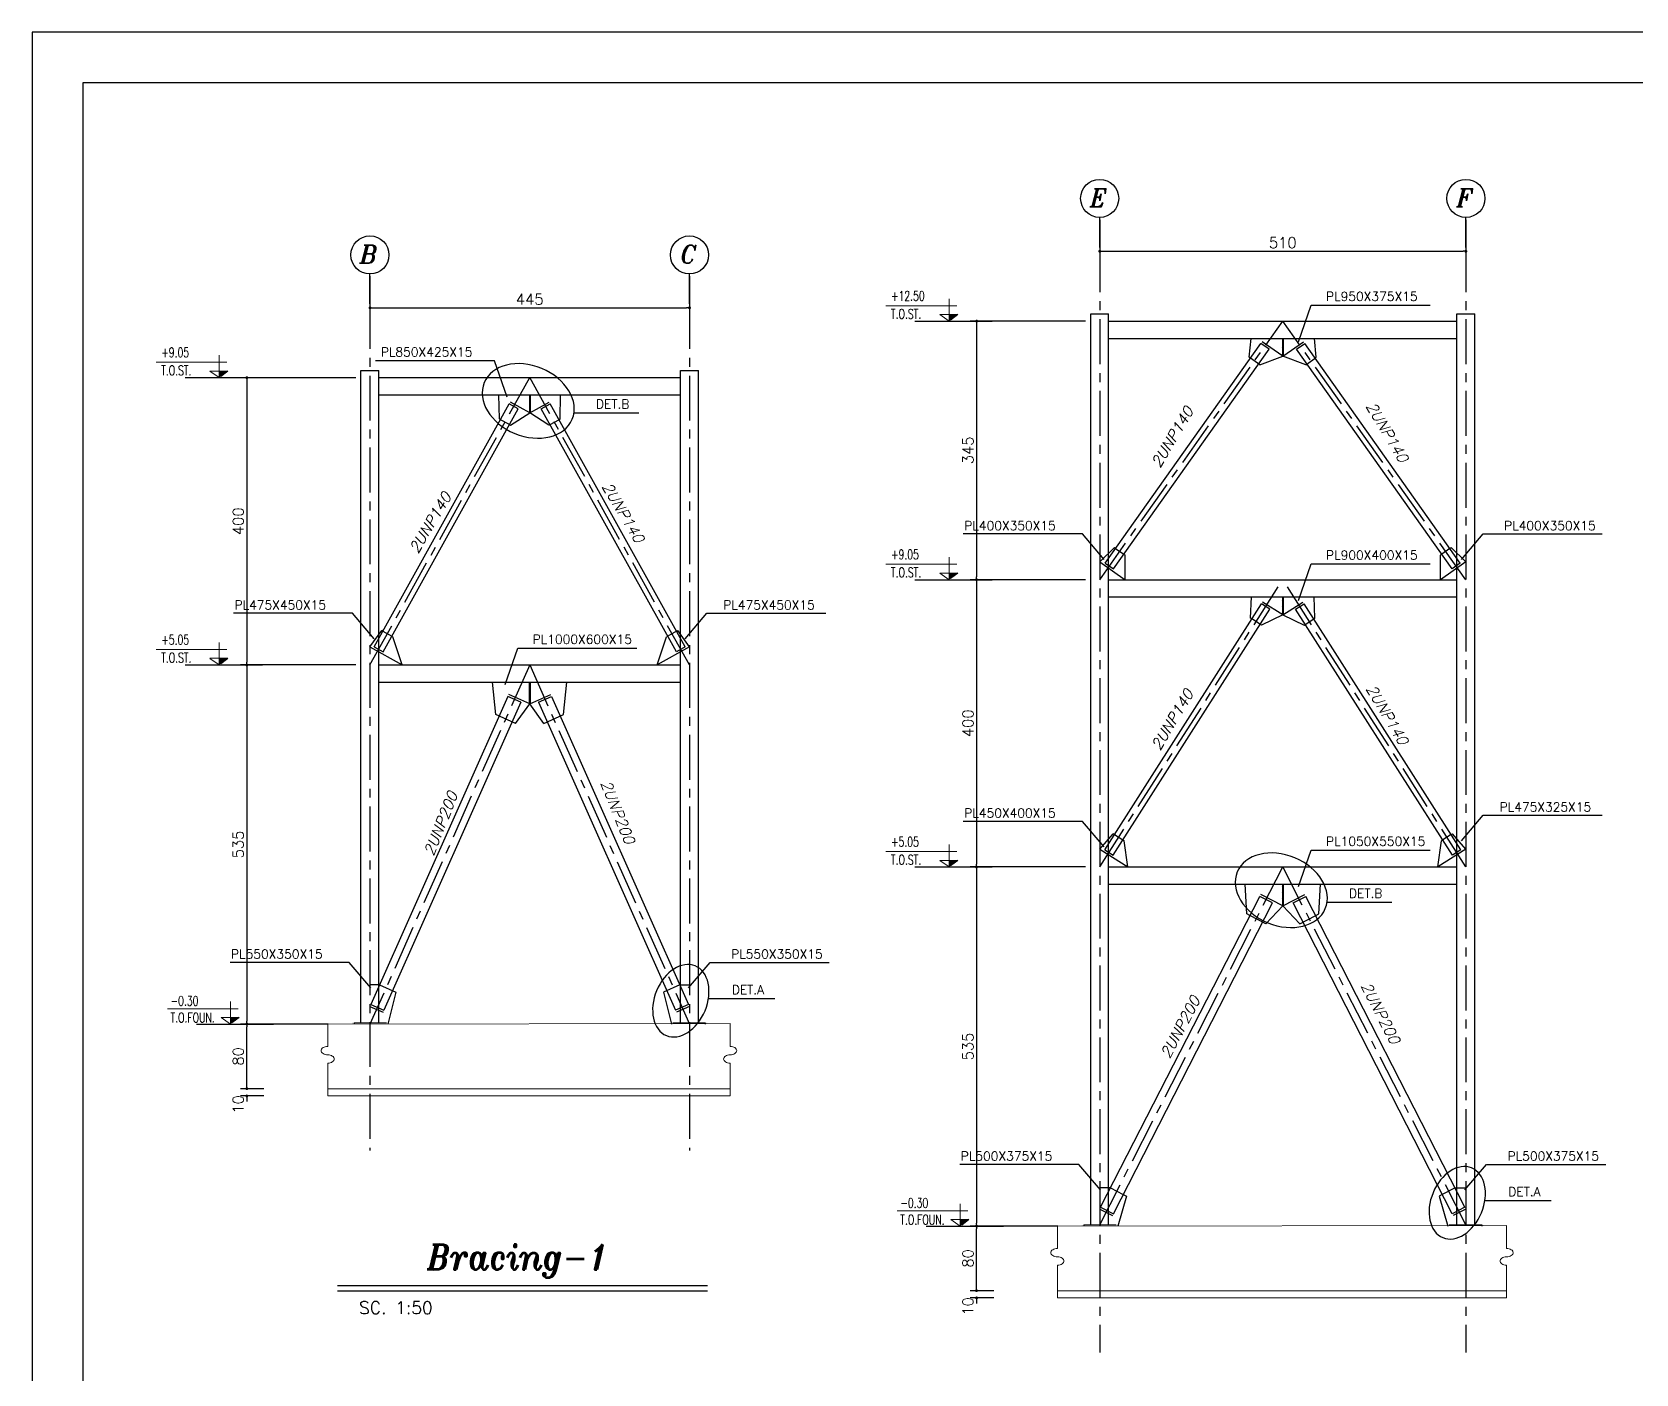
# Model space of a CAD drawing. Header units: inches. Extents: x 1387 to 2676, y -3005 to -2136.
# Drawn here: x 2500.92 to 2545.59, y -2768.45 to -2731.09 of the extents above; entities that cross this region are included whole.
import ezdxf
from ezdxf.enums import TextEntityAlignment as Align

# ---------------------------------------------------------------- set-up
doc = ezdxf.new("R2010")
doc.units = ezdxf.units.IN
doc.header["$MEASUREMENT"] = 0
for name, pattern in [('CENTER', [2, 1.25, -0.25, 0.25, -0.25]), ('DASHDOTX2', [2, 1, -0.5, 0, -0.5]), ('HIDDEN', [0.375, 0.25, -0.125])]:
    doc.linetypes.add(name, pattern=pattern)
for name, color, linetype in [('1', 1, 'Continuous'), ('2H', 2, 'HIDDEN'), ('2Y', 2, 'Continuous'), ('3', 3, 'HIDDEN'), ('3G', 3, 'Continuous'), ('4C', 4, 'Continuous'), ('6M', 6, 'Continuous'), ('Ax', 1, 'DASHDOTX2'), ('AXE', 1, 'CENTER'), ('COL-2', 3, 'Continuous'), ('D', 1, 'Continuous'), ('DIM', 8, 'Continuous'), ('lateral brace', 5, 'Continuous'), ('Layer4', 118, 'Continuous'), ('LEVEL', 3, 'HIDDEN'), ('text1', 255, 'Continuous'), ('TXT', 3, 'Continuous')]:
    doc.layers.add(name, color=color, linetype=linetype)
doc.layers.add('2', color=2, linetype='Continuous', lineweight=9)
doc.styles.add('ITALICT', font='italict')
doc.styles.add('ROMANC', font='TXT.shx')
doc.styles.add('ROMANS', font='ROMANS')
doc.styles.add('ROMANT', font='romant')
doc.dimstyles.new('1-100', dxfattribs={"dimtxt": 0.3, "dimasz": 0.08, "dimexe": 0.18, "dimexo": 0.0625, "dimgap": 0.09, "dimtad": 1, "dimdec": 0, "dimlfac": 1000, "dimdsep": 46, "dimtxsty": 'ROMANT', "dimblk": 'DOT', "dimcen": 0.09, "dimclrd": 1, "dimclre": 1, "dimclrt": 3, "dimadec": 0, "dimazin": 0, "dimtfac": 1, "dimtdec": 0, "dimtix": 1, "dimtofl": 0, "dimtmove": 2, "dimatfit": 3, "dimldrblk": 'DOT', "dimfxl": 1, "dimtolj": 1, "dimarcsym": 0})
pattern_1 = [(45, (-133.32643, -345.753304), (-0.01767766953, 0.01767766953), [])]

# ---------------------------------------------------------------- blocks, each defined once
blk = doc.blocks.new('DOT')
at = {"layer": 'DIM', "color": 0, "linetype": 'ByBlock'}
blk.add_line((-0.5, 0), (-1, 0), dxfattribs=at)
at = {"layer": 'DIM', "color": 0, "linetype": 'ByBlock', "const_width": 0.5}
blk.add_lwpolyline([(-0.25, 0, 1), (0.25, 0, 1)], format="xyb", close=True, dxfattribs=at)
blk = doc.blocks.new('*D307')
at = {"layer": 'D', "color": 1, "lineweight": -2, "transparency": 16777216}
for p, q in [((2509.938, -2748.71), (2506.722, -2748.71)), ((2506.902, -2748.79), (2506.902, -2758.63)), ((2509.162, -2758.71), (2506.722, -2758.71))]:
    blk.add_line(p, q, dxfattribs=at)
at = {"layer": 'Defpoints', "color": 0, "transparency": 16777216}
for p in [(2510.001, -2748.71), (2506.902, -2758.71), (2509.224, -2758.71)]:
    blk.add_point(p, dxfattribs=at)
at = {"layer": 'D', "color": 1, "lineweight": -2, "transparency": 16777216, "xscale": 0.08, "yscale": 0.08, "zscale": 0.08}
for p, rotation in [((2506.902, -2748.71), 90), ((2506.902, -2758.71), 270)]:
    blk.add_blockref('DOT', p, dxfattribs=dict(at, rotation=rotation))
at = {"layer": 'D', "color": 2, "transparency": 16777216, "insert": (2506.662, -2753.71), "char_height": 0.3, "attachment_point": 5, "rotation": 90, "style": 'ROMANS'}
blk.add_mtext('\\A1;535', dxfattribs=at)
blk = doc.blocks.new('_Dot')
at = {"layer": 'DIM', "color": 0, "lineweight": -2}
blk.add_line((-0.5, 0), (-1, 0), dxfattribs=at)
at = {"layer": 'DIM', "color": 0, "const_width": 0.5}
blk.add_lwpolyline([(-0.25, 0, 1), (0.25, 0, 1)], format="xyb", close=True, dxfattribs=at)
blk = doc.blocks.new('ss')
at = {"layer": '2'}
for p, q in [((0, 0.137), (0, 0.514)), ((0, -0.137), (0, -0.674))]:
    blk.add_line(p, q, dxfattribs=at)
for points in [[(0, 0, -0.064661), (-0.043, 0.006, -0.077521), (-0.076, 0.02, -0.107173), (-0.1, 0.044, -0.145), (-0.107, 0.069, -0.145), (-0.1, 0.093, -0.107173), (-0.076, 0.117, -0.077521), (-0.043, 0.131, -0.064661), (0, 0.137, -0.064661)], [(0, -0.137, 0.064661), (0.043, -0.131, 0.077521), (0.076, -0.117, 0.107173), (0.1, -0.093, 0.145), (0.107, -0.069, 0.145), (0.1, -0.044, 0.107173), (0.076, -0.02, 0.077521), (0.043, -0.006, 0.064661), (0, 0, 0.064661)]]:
    blk.add_lwpolyline(points, format="xyb", dxfattribs=at)
blk = doc.blocks.new('*D308')
at = {"layer": 'D', "color": 1, "lineweight": -2, "transparency": 16777216}
for p, q in [((2507.344, -2758.71), (2506.722, -2758.71)), ((2506.902, -2760.43), (2506.902, -2758.79)), ((2507.379, -2760.51), (2506.722, -2760.51))]:
    blk.add_line(p, q, dxfattribs=at)
at = {"layer": 'Defpoints', "color": 0, "transparency": 16777216}
for p in [(2506.902, -2758.71), (2507.407, -2758.71), (2507.441, -2760.51)]:
    blk.add_point(p, dxfattribs=at)
at = {"layer": 'D', "color": 1, "lineweight": -2, "transparency": 16777216, "xscale": 0.08, "yscale": 0.08, "zscale": 0.08}
for p, rotation in [((2506.902, -2758.71), 90), ((2506.902, -2760.51), 270)]:
    blk.add_blockref('DOT', p, dxfattribs=dict(at, rotation=rotation))
at = {"layer": 'D', "color": 2, "transparency": 16777216, "insert": (2506.662, -2759.61), "char_height": 0.3, "attachment_point": 5, "rotation": 90, "style": 'ROMANS'}
blk.add_mtext('\\A1;80', dxfattribs=at)
blk = doc.blocks.new('*D309')
at = {"layer": 'D', "color": 1, "lineweight": -2, "transparency": 16777216}
for p, q in [((2507.379, -2760.51), (2506.722, -2760.51)), ((2506.902, -2760.43), (2506.902, -2760.35)), ((2507.379, -2760.71), (2506.722, -2760.71)), ((2506.902, -2760.79), (2506.902, -2760.87))]:
    blk.add_line(p, q, dxfattribs=at)
at = {"layer": 'Defpoints', "color": 0, "transparency": 16777216}
for p in [(2507.441, -2760.51), (2506.902, -2760.71), (2507.441, -2760.71)]:
    blk.add_point(p, dxfattribs=at)
at = {"layer": 'D', "color": 1, "lineweight": -2, "transparency": 16777216, "xscale": 0.08, "yscale": 0.08, "zscale": 0.08}
for p, rotation in [((2506.902, -2760.51), 270), ((2506.902, -2760.71), 90)]:
    blk.add_blockref('DOT', p, dxfattribs=dict(at, rotation=rotation))
at = {"layer": 'D', "color": 2, "transparency": 16777216, "insert": (2506.66, -2760.947), "char_height": 0.3, "attachment_point": 5, "rotation": 90, "style": 'ROMANS'}
blk.add_mtext('\\A1;10', dxfattribs=at)
blk = doc.blocks.new('*D306')
at = {"layer": 'D', "color": 1, "lineweight": -2, "transparency": 16777216}
for p, q in [((2509.938, -2740.71), (2506.722, -2740.71)), ((2506.902, -2740.79), (2506.902, -2748.63)), ((2509.162, -2748.71), (2506.722, -2748.71))]:
    blk.add_line(p, q, dxfattribs=at)
at = {"layer": 'Defpoints', "color": 0, "transparency": 16777216}
for p in [(2510.001, -2740.71), (2506.902, -2748.71), (2509.224, -2748.71)]:
    blk.add_point(p, dxfattribs=at)
at = {"layer": 'D', "color": 1, "lineweight": -2, "transparency": 16777216, "xscale": 0.08, "yscale": 0.08, "zscale": 0.08}
for p, rotation in [((2506.902, -2740.71), 90), ((2506.902, -2748.71), 270)]:
    blk.add_blockref('DOT', p, dxfattribs=dict(at, rotation=rotation))
at = {"layer": 'D', "color": 2, "transparency": 16777216, "insert": (2506.662, -2744.71), "char_height": 0.3, "attachment_point": 5, "rotation": 90, "style": 'ROMANS'}
blk.add_mtext('\\A1;400', dxfattribs=at)
blk = doc.blocks.new('*D310')
at = {"layer": 'D', "color": 1, "lineweight": -2, "transparency": 16777216}
for p, q in [((2510.331, -2737.884), (2510.331, -2738.945)), ((2519.231, -2737.884), (2519.231, -2738.945)), ((2510.411, -2738.765), (2519.151, -2738.765))]:
    blk.add_line(p, q, dxfattribs=at)
at = {"layer": 'Defpoints', "color": 0, "transparency": 16777216}
for p in [(2510.331, -2737.822), (2519.231, -2737.822), (2519.231, -2738.765)]:
    blk.add_point(p, dxfattribs=at)
at = {"layer": 'D', "color": 1, "lineweight": -2, "transparency": 16777216, "xscale": 0.08, "yscale": 0.08, "zscale": 0.08, "rotation": 180}
blk.add_blockref('DOT', (2510.331, -2738.765), dxfattribs=at)
at = {"layer": 'D', "color": 1, "lineweight": -2, "transparency": 16777216, "xscale": 0.08, "yscale": 0.08, "zscale": 0.08}
blk.add_blockref('DOT', (2519.231, -2738.765), dxfattribs=at)
at = {"layer": 'D', "color": 2, "transparency": 16777216, "insert": (2514.781, -2738.525), "char_height": 0.3, "attachment_point": 5, "style": 'ROMANS'}
blk.add_mtext('\\A1;445', dxfattribs=at)
blk = doc.blocks.new('*D311')
at = {"layer": 'D', "color": 1, "lineweight": -2, "transparency": 16777216}
for p, q in [((2530.263, -2754.335), (2527.047, -2754.335)), ((2527.227, -2754.415), (2527.227, -2764.255)), ((2529.487, -2764.335), (2527.047, -2764.335))]:
    blk.add_line(p, q, dxfattribs=at)
at = {"layer": 'Defpoints', "color": 0, "transparency": 16777216}
for p in [(2530.326, -2754.335), (2527.227, -2764.335), (2529.549, -2764.335)]:
    blk.add_point(p, dxfattribs=at)
at = {"layer": 'D', "color": 1, "lineweight": -2, "transparency": 16777216, "xscale": 0.08, "yscale": 0.08, "zscale": 0.08}
for p, rotation in [((2527.227, -2754.335), 90), ((2527.227, -2764.335), 270)]:
    blk.add_blockref('DOT', p, dxfattribs=dict(at, rotation=rotation))
at = {"layer": 'D', "color": 2, "transparency": 16777216, "insert": (2526.987, -2759.335), "char_height": 0.3, "attachment_point": 5, "rotation": 90, "style": 'ROMANS'}
blk.add_mtext('\\A1;535', dxfattribs=at)
blk = doc.blocks.new('*D312')
at = {"layer": 'D', "color": 1, "lineweight": -2, "transparency": 16777216}
for p, q in [((2527.669, -2764.335), (2527.047, -2764.335)), ((2527.227, -2766.055), (2527.227, -2764.415)), ((2527.704, -2766.135), (2527.047, -2766.135))]:
    blk.add_line(p, q, dxfattribs=at)
at = {"layer": 'Defpoints', "color": 0, "transparency": 16777216}
for p in [(2527.227, -2764.335), (2527.732, -2764.335), (2527.766, -2766.135)]:
    blk.add_point(p, dxfattribs=at)
at = {"layer": 'D', "color": 1, "lineweight": -2, "transparency": 16777216, "xscale": 0.08, "yscale": 0.08, "zscale": 0.08}
for p, rotation in [((2527.227, -2764.335), 90), ((2527.227, -2766.135), 270)]:
    blk.add_blockref('DOT', p, dxfattribs=dict(at, rotation=rotation))
at = {"layer": 'D', "color": 2, "transparency": 16777216, "insert": (2526.987, -2765.235), "char_height": 0.3, "attachment_point": 5, "rotation": 90, "style": 'ROMANS'}
blk.add_mtext('\\A1;80', dxfattribs=at)
blk = doc.blocks.new('*D313')
at = {"layer": 'D', "color": 1, "lineweight": -2, "transparency": 16777216}
for p, q in [((2527.227, -2766.055), (2527.227, -2765.975)), ((2527.704, -2766.135), (2527.047, -2766.135)), ((2527.704, -2766.335), (2527.047, -2766.335)), ((2527.227, -2766.415), (2527.227, -2766.495))]:
    blk.add_line(p, q, dxfattribs=at)
at = {"layer": 'Defpoints', "color": 0, "transparency": 16777216}
for p in [(2527.227, -2766.335), (2527.766, -2766.135), (2527.766, -2766.335)]:
    blk.add_point(p, dxfattribs=at)
at = {"layer": 'D', "color": 1, "lineweight": -2, "transparency": 16777216, "xscale": 0.08, "yscale": 0.08, "zscale": 0.08}
for p, rotation in [((2527.227, -2766.135), 270), ((2527.227, -2766.335), 90)]:
    blk.add_blockref('DOT', p, dxfattribs=dict(at, rotation=rotation))
at = {"layer": 'D', "color": 2, "transparency": 16777216, "insert": (2526.985, -2766.573), "char_height": 0.3, "attachment_point": 5, "rotation": 90, "style": 'ROMANS'}
blk.add_mtext('\\A1;10', dxfattribs=at)
blk = doc.blocks.new('*D314')
at = {"layer": 'D', "color": 1, "lineweight": -2, "transparency": 16777216}
for p, q in [((2530.263, -2746.335), (2527.047, -2746.335)), ((2527.227, -2746.415), (2527.227, -2754.255)), ((2529.487, -2754.335), (2527.047, -2754.335))]:
    blk.add_line(p, q, dxfattribs=at)
at = {"layer": 'Defpoints', "color": 0, "transparency": 16777216}
for p in [(2530.326, -2746.335), (2527.227, -2754.335), (2529.549, -2754.335)]:
    blk.add_point(p, dxfattribs=at)
at = {"layer": 'D', "color": 1, "lineweight": -2, "transparency": 16777216, "xscale": 0.08, "yscale": 0.08, "zscale": 0.08}
for p, rotation in [((2527.227, -2746.335), 90), ((2527.227, -2754.335), 270)]:
    blk.add_blockref('DOT', p, dxfattribs=dict(at, rotation=rotation))
at = {"layer": 'D', "color": 2, "transparency": 16777216, "insert": (2526.987, -2750.335), "char_height": 0.3, "attachment_point": 5, "rotation": 90, "style": 'ROMANS'}
blk.add_mtext('\\A1;400', dxfattribs=at)
blk = doc.blocks.new('*D315')
at = {"layer": 'D', "color": 1, "lineweight": -2, "transparency": 16777216}
for p, q in [((2530.656, -2736.31), (2530.656, -2737.371)), ((2540.856, -2736.31), (2540.856, -2737.371)), ((2530.736, -2737.191), (2540.776, -2737.191))]:
    blk.add_line(p, q, dxfattribs=at)
at = {"layer": 'Defpoints', "color": 0, "transparency": 16777216}
for p in [(2530.656, -2736.248), (2540.856, -2736.248), (2540.856, -2737.191)]:
    blk.add_point(p, dxfattribs=at)
at = {"layer": 'D', "color": 1, "lineweight": -2, "transparency": 16777216, "xscale": 0.08, "yscale": 0.08, "zscale": 0.08, "rotation": 180}
blk.add_blockref('DOT', (2530.656, -2737.191), dxfattribs=at)
at = {"layer": 'D', "color": 1, "lineweight": -2, "transparency": 16777216, "xscale": 0.08, "yscale": 0.08, "zscale": 0.08}
blk.add_blockref('DOT', (2540.856, -2737.191), dxfattribs=at)
at = {"layer": 'D', "color": 2, "transparency": 16777216, "insert": (2535.756, -2736.951), "char_height": 0.3, "attachment_point": 5, "style": 'ROMANS'}
blk.add_mtext('\\A1;510', dxfattribs=at)
blk = doc.blocks.new('*D316')
at = {"layer": 'D', "color": 1, "lineweight": -2, "transparency": 16777216}
for p, q in [((2530.263, -2739.135), (2527.047, -2739.135)), ((2527.227, -2739.215), (2527.227, -2746.255)), ((2529.487, -2746.335), (2527.047, -2746.335))]:
    blk.add_line(p, q, dxfattribs=at)
at = {"layer": 'Defpoints', "color": 0, "transparency": 16777216}
for p in [(2530.326, -2739.135), (2527.227, -2746.335), (2529.549, -2746.335)]:
    blk.add_point(p, dxfattribs=at)
at = {"layer": 'D', "color": 1, "lineweight": -2, "transparency": 16777216, "xscale": 0.08, "yscale": 0.08, "zscale": 0.08}
for p, rotation in [((2527.227, -2739.135), 90), ((2527.227, -2746.335), 270)]:
    blk.add_blockref('DOT', p, dxfattribs=dict(at, rotation=rotation))
at = {"layer": 'D', "color": 2, "transparency": 16777216, "insert": (2526.987, -2742.735), "char_height": 0.3, "attachment_point": 5, "rotation": 90, "style": 'ROMANS'}
blk.add_mtext('\\A1;345', dxfattribs=at)

msp = doc.modelspace()

# ---------------------------------------------------------------- hatches: boundary and pattern name
h = msp.add_hatch()
h.set_pattern_fill('ANSI31', color=1, scale=0.2)
h.set_pattern_definition(pattern_1)
h.paths.add_polyline_path([(2535.765704, -2739.615451), (2535.745704, -2739.615451), (2535.745704, -2740.108368), (2535.755704, -2740.115451), (2535.765704, -2740.115451)])
h = msp.add_hatch()
h.set_pattern_fill('ANSI31', color=1, scale=0.2)
h.set_pattern_definition(pattern_1)
h.paths.add_polyline_path([(2535.745704, -2739.615451), (2535.765704, -2739.615451), (2535.765704, -2740.108368), (2535.755704, -2740.115451), (2535.745704, -2740.115451)])
h = msp.add_hatch()
h.set_pattern_fill('ANSI31', color=1, scale=0.2)
h.set_pattern_definition(pattern_1)
h.paths.add_polyline_path([(2535.765704, -2746.815451), (2535.745704, -2746.815451), (2535.745704, -2747.309076), (2535.755704, -2747.315451), (2535.765704, -2747.315451)])
h = msp.add_hatch()
h.set_pattern_fill('ANSI31', color=1, scale=0.2)
h.set_pattern_definition(pattern_1)
h.paths.add_polyline_path([(2535.745704, -2746.815451), (2535.765704, -2746.815451), (2535.765704, -2747.309076), (2535.755704, -2747.315451), (2535.745704, -2747.315451)])
h = msp.add_hatch()
h.set_pattern_fill('ANSI31', color=1, scale=0.2)
h.set_pattern_definition([(45, (-116.695443, -340.127404), (-0.01767766953, 0.01767766953), [])])
h.paths.add_polyline_path([(2514.79264, -2749.189551), (2514.76864, -2749.189551), (2514.76864, -2749.785101), (2514.78064, -2749.789551), (2514.79264, -2749.785101)])
h = msp.add_hatch()
h.set_pattern_fill('ANSI31', color=1, scale=0.2)
h.set_pattern_definition(pattern_1)
h.paths.add_polyline_path([(2535.765704, -2754.822049), (2535.745704, -2754.86897), (2535.745704, -2755.411189), (2535.755704, -2755.415451), (2535.765704, -2755.415451)])
at = {"layer": 'COL-2'}
for points in [[(2509.83064, -2758.674451), (2509.83064, -2758.709551), (2510.83064, -2758.709551), (2510.83064, -2758.674451)], [(2519.73064, -2758.674451), (2519.73064, -2758.709551), (2518.73064, -2758.709551), (2518.73064, -2758.674451)], [(2530.155704, -2764.300351), (2530.155703, -2764.334486), (2531.155701, -2764.33306), (2531.155704, -2764.300351)], [(2541.355704, -2764.300351), (2541.355704, -2764.335451), (2540.355704, -2764.335451), (2540.355704, -2764.300351)]]:
    msp.add_hatch(color=256, dxfattribs=at).paths.add_polyline_path(points)

# ---------------------------------------------------------------- linework, layer by layer
msp.add_line((2514.78064, -2749.789551), (2514.196755, -2749.529722))
at = {"layer": '1'}
msp.add_lwpolyline([(2502.336278, -2789.135202), (2583.604628, -2789.135202), (2583.604628, -2732.502205), (2502.336278, -2732.502205)], close=True, dxfattribs=at)
for centre in [(2530.655704, -2735.717788), (2540.855704, -2735.717788), (2510.33064, -2737.291888), (2519.23064, -2737.291888)]:
    msp.add_circle(centre, 0.53, dxfattribs=at)
at = {"layer": '2'}
for p, q in [((2526.67338, -2738.707337), (2524.701727, -2738.707337)), ((2526.460534, -2739.135451), (2526.460534, -2738.511021)), ((2526.460534, -2739.135451), (2526.200489, -2738.955288)), ((2526.200556, -2738.950578), (2526.700642, -2738.950578)), ((2506.13547, -2740.709551), (2506.13547, -2740.08512)), ((2506.348316, -2740.281437), (2504.376663, -2740.281437)), ((2506.13547, -2740.709551), (2505.875425, -2740.529388)), ((2505.875492, -2740.524677), (2506.375578, -2740.524677)), ((2526.67338, -2745.907337), (2524.701727, -2745.907337)), ((2526.460534, -2746.335451), (2526.460534, -2745.711021)), ((2526.460534, -2746.335451), (2526.200489, -2746.155288)), ((2526.200556, -2746.150578), (2526.700642, -2746.150578)), ((2506.13547, -2748.709551), (2506.13547, -2748.08512)), ((2506.348316, -2748.281437), (2504.376663, -2748.281437)), ((2506.13547, -2748.709551), (2505.875425, -2748.529388)), ((2505.875492, -2748.524677), (2506.375578, -2748.524677)), ((2526.67338, -2753.907337), (2524.701727, -2753.907337)), ((2526.460534, -2754.335451), (2526.460534, -2753.711021)), ((2526.460534, -2754.335451), (2526.200489, -2754.155288)), ((2526.200556, -2754.150578), (2526.700642, -2754.150578)), ((2506.660557, -2758.281437), (2504.688903, -2758.281437)), ((2506.447711, -2758.709551), (2506.447711, -2758.08512)), ((2506.447711, -2758.709551), (2506.187666, -2758.529388)), ((2506.187732, -2758.524677), (2506.687819, -2758.524677)), ((2509.153622, -2758.709551), (2520.363757, -2758.691712)), ((2509.889131, -2758.674451), (2510.793131, -2758.674451)), ((2519.67215, -2758.674451), (2518.76815, -2758.674451)), ((2509.15353, -2760.509551), (2518.053505, -2760.509551)), ((2518.05353, -2760.509551), (2520.363871, -2760.509551)), ((2509.153519, -2760.709551), (2518.053519, -2760.709551)), ((2518.053519, -2760.709551), (2520.363884, -2760.709551)), ((2526.772775, -2764.335451), (2526.772775, -2763.711021)), ((2526.985621, -2763.907337), (2525.013968, -2763.907337)), ((2526.772775, -2764.335451), (2526.51273, -2764.155288)), ((2526.512796, -2764.150578), (2527.012883, -2764.150578)), ((2529.478686, -2764.335451), (2541.988821, -2764.317612)), ((2530.214195, -2764.300351), (2531.118195, -2764.300351)), ((2541.297214, -2764.300351), (2540.393214, -2764.300351)), ((2529.478583, -2766.335451), (2539.678583, -2766.335451)), ((2529.478594, -2766.135451), (2539.678569, -2766.135451)), ((2539.678583, -2766.335451), (2541.988949, -2766.335451)), ((2539.678594, -2766.135451), (2541.988935, -2766.135451))]:
    msp.add_line(p, q, dxfattribs=at)
at = {"layer": '2H'}
for p, q in [((2526.700576, -2738.955288), (2526.460534, -2739.135451)), ((2506.375512, -2740.529388), (2506.13547, -2740.709551)), ((2526.700576, -2746.155288), (2526.460534, -2746.335451)), ((2506.375512, -2748.529388), (2506.13547, -2748.709551)), ((2526.700576, -2754.155288), (2526.460534, -2754.335451)), ((2506.687752, -2758.529388), (2506.447711, -2758.709551)), ((2527.012816, -2764.155288), (2526.772775, -2764.335451))]:
    msp.add_line(p, q, dxfattribs=at)
at = {"layer": '2Y'}
for p, q in [((2536.195593, -2739.710043, -0.007436), (2536.545155, -2738.693785, -0.007436)), ((2536.545155, -2738.693785, -0.007436), (2539.862221, -2738.693785, -0.007436)), ((2513.799401, -2740.240835, -0.007436), (2510.482335, -2740.240835, -0.007436)), ((2514.148963, -2741.257092, -0.007436), (2513.799401, -2740.240835, -0.007436)), ((2516.013274, -2741.690237), (2517.821163, -2741.690237)), ((2530.173471, -2745.062), (2526.856405, -2745.062)), ((2530.777452, -2745.772972), (2530.173471, -2745.062)), ((2540.733956, -2745.772972), (2541.337938, -2745.062)), ((2541.337938, -2745.062), (2544.655004, -2745.062)), ((2536.195593, -2746.914482, -0.007436), (2536.545155, -2745.898224, -0.007436)), ((2536.545155, -2745.898224, -0.007436), (2539.862221, -2745.898224, -0.007436)), ((2509.848407, -2747.27011), (2506.531341, -2747.27011)), ((2510.452388, -2747.981081), (2509.848407, -2747.27011)), ((2519.108892, -2747.981081), (2519.712874, -2747.27011)), ((2519.712874, -2747.27011), (2523.02994, -2747.27011)), ((2514.097717, -2749.257092, -0.007436), (2514.447278, -2748.240835, -0.007436)), ((2514.447278, -2748.240835, -0.007436), (2517.764345, -2748.240835, -0.007436)), ((2530.173471, -2753.066001), (2526.856405, -2753.066001)), ((2530.777452, -2753.776972), (2530.173471, -2753.066001)), ((2540.733956, -2753.606981), (2541.337938, -2752.89601)), ((2541.337938, -2752.89601), (2544.655004, -2752.89601)), ((2536.195593, -2754.882993, -0.007436), (2536.545155, -2753.866735, -0.007436)), ((2536.545155, -2753.866735, -0.007436), (2539.862221, -2753.866735, -0.007436)), ((2536.988338, -2755.316137), (2538.796227, -2755.316137)), ((2509.752969, -2756.99186), (2506.435903, -2756.99186)), ((2510.35695, -2757.702832), (2509.752969, -2756.99186)), ((2519.204331, -2757.702832), (2519.808312, -2756.99186)), ((2519.808312, -2756.99186), (2523.125378, -2756.99186)), ((2519.759661, -2757.997695, 0.005), (2521.606907, -2757.997695, 0.005)), ((2530.078033, -2762.61776), (2526.760967, -2762.61776)), ((2530.682014, -2763.328732), (2530.078033, -2762.61776)), ((2540.829395, -2763.328732), (2541.433376, -2762.61776)), ((2541.433376, -2762.61776), (2544.750442, -2762.61776)), ((2541.384725, -2763.623595, 0.005), (2543.231971, -2763.623595, 0.005))]:
    msp.add_line(p, q, dxfattribs=at)
at = {"layer": '2Y', "extrusion": (0, 0, -1)}
for centre, major_axis, ratio, start_param, end_param in [((2514.738846, -2741.357095), (1.226313, -0.508485), 0.737742455, -1.570796327, 4.71238898), ((2535.713911, -2754.982995), (1.226313, -0.508485), 0.737742455, -1.570796327, 4.71238898), ((2518.989394, -2758.060122, 0.005), (-0.401974, -0.96944), 0.695659898, -3.141592654, 3.141592654), ((2540.614458, -2763.686022, 0.005), (-0.401974, -0.96944), 0.695659898, -3.141592654, 3.141592654)]:
    msp.add_ellipse(centre, major_axis=major_axis, ratio=ratio, start_param=start_param, end_param=end_param, dxfattribs=at)
at = {"layer": '3'}
for points in [[(2526.460534, -2739.135451), (2526.700576, -2738.955288), (2526.460534, -2738.955288)], [(2506.13547, -2740.709551), (2506.375512, -2740.529388), (2506.13547, -2740.529388)], [(2526.460534, -2746.335451), (2526.700576, -2746.155288), (2526.460534, -2746.155288)], [(2506.13547, -2748.709551), (2506.375512, -2748.529388), (2506.13547, -2748.529388)], [(2526.460534, -2754.335451), (2526.700576, -2754.155288), (2526.460534, -2754.155288)], [(2506.447711, -2758.709551), (2506.687752, -2758.529388), (2506.447711, -2758.529388)], [(2526.772775, -2764.335451), (2527.012816, -2764.155288), (2526.772775, -2764.155288)]]:
    msp.add_solid(points, dxfattribs=at)
at = {"layer": '3G'}
for p, q in [((2530.405704, -2764.300351), (2530.405704, -2738.935451)), ((2530.405704, -2738.935451), (2530.905704, -2738.935451)), ((2530.905704, -2764.300351), (2530.905704, -2738.935451)), ((2530.905704, -2764.300351), (2530.905704, -2738.935451)), ((2530.905704, -2739.135451), (2540.605704, -2739.135451)), ((2540.605704, -2764.300351), (2540.605704, -2738.935451)), ((2540.605704, -2738.935451), (2541.105704, -2738.935451)), ((2541.105704, -2764.300351), (2541.105704, -2738.935451)), ((2541.105704, -2764.300351), (2541.105704, -2738.935451)), ((2530.905704, -2739.615451), (2540.605704, -2739.615451)), ((2534.822887, -2740.14096), (2534.871741, -2739.615451)), ((2535.745704, -2739.615451), (2535.745704, -2740.115451)), ((2535.745704, -2739.615451), (2535.745704, -2740.115451)), ((2535.765704, -2739.615451), (2535.765704, -2740.115451)), ((2535.765704, -2739.615451), (2535.765704, -2740.115451)), ((2536.688521, -2740.14096), (2536.639668, -2739.615451)), ((2530.81198, -2745.872619), (2535.144537, -2739.756068)), ((2531.040467, -2746.034464), (2535.373024, -2739.917913)), ((2535.116656, -2740.349046), (2535.755704, -2740.115451)), ((2535.373024, -2739.917913), (2535.144537, -2739.756068)), ((2536.394752, -2740.349046), (2535.755704, -2740.115451)), ((2536.138385, -2739.917913), (2536.366872, -2739.756068)), ((2540.470942, -2746.034464), (2536.138385, -2739.917913)), ((2540.699429, -2745.872619), (2536.366872, -2739.756068)), ((2510.08064, -2758.674451), (2510.08064, -2740.509551)), ((2510.08064, -2740.509551), (2510.58064, -2740.509551)), ((2510.58064, -2758.674451), (2510.58064, -2740.509551)), ((2510.58064, -2758.674451), (2510.58064, -2740.509551)), ((2518.98064, -2758.674451), (2518.98064, -2740.509551)), ((2518.98064, -2740.509551), (2519.48064, -2740.509551)), ((2519.48064, -2758.674451), (2519.48064, -2740.509551)), ((2519.48064, -2758.674451), (2519.48064, -2740.509551)), ((2534.857341, -2740.165365), (2534.822887, -2740.14096)), ((2535.116656, -2740.349046), (2534.857341, -2740.165365)), ((2536.394752, -2740.349046), (2536.654067, -2740.165365)), ((2536.654067, -2740.165365), (2536.688521, -2740.14096)), ((2510.58064, -2740.709551), (2518.98064, -2740.709551)), ((2510.449865, -2748.207212), (2514.212816, -2741.442357)), ((2510.58064, -2741.189551), (2518.98064, -2741.189551)), ((2513.934807, -2741.859862), (2513.924101, -2741.189551)), ((2514.457508, -2741.578466), (2514.212816, -2741.442357)), ((2514.77064, -2741.189551), (2514.77064, -2741.689551)), ((2514.79064, -2741.189551), (2514.79064, -2741.689551)), ((2515.103773, -2741.578466), (2515.348465, -2741.442357)), ((2519.111416, -2748.207212), (2515.348465, -2741.442357)), ((2515.626474, -2741.859862), (2515.63718, -2741.189551)), ((2510.694557, -2748.343322), (2514.457508, -2741.578466)), ((2513.969763, -2741.879306), (2513.934807, -2741.859862)), ((2514.214454, -2742.015416), (2513.969763, -2741.879306)), ((2514.24941, -2742.03486), (2514.78064, -2741.689551)), ((2514.77064, -2741.689551), (2514.79064, -2741.689551)), ((2515.31187, -2742.03486), (2514.78064, -2741.689551)), ((2518.866724, -2748.343322), (2515.103773, -2741.578466)), ((2515.346826, -2742.015416), (2515.591518, -2741.879306)), ((2515.591518, -2741.879306), (2515.626474, -2741.859862)), ((2514.214454, -2742.015416), (2514.24941, -2742.03486)), ((2515.346826, -2742.015416), (2515.31187, -2742.03486)), ((2530.655704, -2745.835451), (2531.068348, -2745.441486)), ((2531.100989, -2745.464607), (2531.068348, -2745.441486)), ((2531.100989, -2745.464607), (2531.329476, -2745.626452)), ((2540.41042, -2745.464607), (2540.181933, -2745.626452)), ((2540.41042, -2745.464607), (2540.443061, -2745.441486)), ((2540.855704, -2745.835451), (2540.443061, -2745.441486)), ((2530.81198, -2745.872619), (2531.040467, -2746.034464)), ((2531.329476, -2745.626452), (2531.362158, -2745.649602)), ((2531.361587, -2746.335451), (2531.362158, -2745.649602)), ((2540.181933, -2745.626452), (2540.14925, -2745.649602)), ((2540.149822, -2746.335451), (2540.14925, -2745.649602)), ((2540.699429, -2745.872619), (2540.470942, -2746.034464)), ((2530.905704, -2746.335451), (2540.605704, -2746.335451)), ((2530.905704, -2746.815451), (2540.605704, -2746.815451)), ((2534.858816, -2747.4078), (2534.88486, -2746.815451)), ((2535.745704, -2746.815451), (2535.745704, -2747.315451)), ((2535.745704, -2746.815451), (2535.745704, -2747.315451)), ((2535.765704, -2746.815451), (2535.765704, -2747.315451)), ((2535.765704, -2746.815451), (2535.765704, -2747.315451)), ((2536.652593, -2747.4078), (2536.626549, -2746.815451)), ((2530.796548, -2753.854084), (2535.161182, -2747.007598)), ((2531.032651, -2754.0046), (2535.397285, -2747.158114)), ((2535.397285, -2747.158114), (2535.161182, -2747.007598)), ((2536.114123, -2747.158114), (2536.350227, -2747.007598)), ((2540.478758, -2754.0046), (2536.114123, -2747.158114)), ((2540.714861, -2753.854084), (2536.350227, -2747.007598)), ((2534.892403, -2747.429212), (2534.858674, -2747.40771)), ((2535.162236, -2747.60123), (2534.892403, -2747.429212)), ((2535.755704, -2747.315451), (2535.162236, -2747.60123)), ((2535.755704, -2747.315451), (2536.349173, -2747.60123)), ((2536.349173, -2747.60123), (2536.619006, -2747.429212)), ((2536.619006, -2747.429212), (2536.652735, -2747.40771)), ((2510.33064, -2748.209551), (2510.657962, -2747.750818)), ((2510.692918, -2747.770262), (2510.657962, -2747.750818)), ((2510.692918, -2747.770262), (2510.93761, -2747.906372)), ((2510.93761, -2747.906372), (2510.972566, -2747.925816)), ((2511.229517, -2748.709551), (2510.972566, -2747.925816)), ((2518.331764, -2748.709551), (2518.588715, -2747.925816)), ((2518.62367, -2747.906372), (2518.588715, -2747.925816)), ((2518.868362, -2747.770262), (2518.62367, -2747.906372)), ((2518.868362, -2747.770262), (2518.903318, -2747.750818)), ((2519.23064, -2748.209551), (2518.903318, -2747.750818)), ((2510.449865, -2748.207212), (2510.694557, -2748.343322)), ((2519.111416, -2748.207212), (2518.866724, -2748.343322)), ((2510.58064, -2748.709551), (2518.98064, -2748.709551)), ((2510.58064, -2749.189551), (2518.98064, -2749.189551)), ((2513.837062, -2750.092057), (2513.742031, -2749.189551)), ((2513.837062, -2750.092057), (2513.742031, -2749.189551)), ((2514.76864, -2749.189551), (2514.76864, -2749.789551)), ((2514.79264, -2749.189551), (2514.79264, -2749.789551)), ((2515.724219, -2750.092057), (2515.81925, -2749.189551)), ((2514.172362, -2749.58454), (2510.355034, -2758.162804)), ((2514.537811, -2749.747165), (2510.720483, -2758.325429)), ((2514.537811, -2749.747165), (2514.172362, -2749.58454)), ((2514.537811, -2749.747165), (2514.172362, -2749.58454)), ((2514.385236, -2750.335995), (2514.78064, -2749.789551)), ((2514.385236, -2750.335995), (2514.78064, -2749.789551)), ((2514.76864, -2749.789551), (2514.79264, -2749.789551)), ((2515.176045, -2750.335995), (2514.78064, -2749.789551)), ((2515.02347, -2749.747165), (2515.388919, -2749.58454)), ((2515.02347, -2749.747165), (2518.840797, -2758.325429)), ((2515.388919, -2749.58454), (2519.206247, -2758.162804)), ((2514.385236, -2750.335995), (2513.837062, -2750.092057)), ((2514.385236, -2750.335995), (2513.837062, -2750.092057)), ((2515.176045, -2750.335995), (2515.724219, -2750.092057)), ((2530.655704, -2753.835451), (2531.031597, -2753.410968)), ((2531.065326, -2753.43247), (2531.031597, -2753.410968)), ((2531.065326, -2753.43247), (2531.30143, -2753.582986)), ((2540.446083, -2753.43247), (2540.209979, -2753.582986)), ((2540.446083, -2753.43247), (2540.479812, -2753.410968)), ((2540.855704, -2753.835451), (2540.479812, -2753.410968)), ((2530.796548, -2753.854084), (2531.032651, -2754.0046)), ((2531.30143, -2753.582986), (2531.33547, -2753.604686)), ((2531.440018, -2754.335451), (2531.33547, -2753.604686)), ((2540.071391, -2754.335451), (2540.175939, -2753.604686)), ((2540.209979, -2753.582986), (2540.175939, -2753.604686)), ((2540.714861, -2753.854084), (2540.478758, -2754.0046)), ((2530.905704, -2754.335451), (2540.605704, -2754.335451)), ((2530.905704, -2754.815451), (2540.605704, -2754.815451)), ((2534.749946, -2755.642125), (2534.708115, -2754.815451)), ((2535.745704, -2754.815451), (2535.745704, -2755.415451)), ((2535.765704, -2754.815451), (2535.765704, -2755.415451)), ((2536.761463, -2755.642125), (2536.803294, -2754.815451)), ((2530.68304, -2763.807953), (2535.112321, -2755.153572)), ((2535.468396, -2755.33581), (2535.112321, -2755.153572)), ((2536.043012, -2755.33581), (2536.399087, -2755.153572)), ((2540.828369, -2763.807953), (2536.399087, -2755.153572)), ((2531.039115, -2763.990191), (2535.468396, -2755.33581)), ((2534.838965, -2755.687684), (2534.749946, -2755.642125)), ((2535.284058, -2755.915481), (2534.838965, -2755.687684)), ((2535.284058, -2755.915481), (2535.755704, -2755.415451)), ((2535.745704, -2755.415451), (2535.765704, -2755.415451)), ((2536.22735, -2755.915481), (2535.755704, -2755.415451)), ((2540.472294, -2763.990191), (2536.043012, -2755.33581)), ((2536.22735, -2755.915481), (2536.672444, -2755.687684)), ((2536.672444, -2755.687684), (2536.761463, -2755.642125)), ((2510.598971, -2757.61463), (2510.33064, -2757.61463)), ((2510.598971, -2757.61463), (2511.055783, -2757.817911)), ((2511.055783, -2757.817911), (2510.83064, -2758.709551)), ((2518.962309, -2757.61463), (2518.505498, -2757.817911)), ((2518.505498, -2757.817911), (2518.73064, -2758.709551)), ((2518.962309, -2757.61463), (2519.23064, -2757.61463)), ((2510.355034, -2758.162804), (2510.720483, -2758.325429)), ((2519.206247, -2758.162804), (2518.840797, -2758.325429)), ((2530.956397, -2763.273841), (2530.655704, -2763.273841)), ((2530.956397, -2763.273841), (2531.312472, -2763.456079)), ((2540.555012, -2763.273841), (2540.198937, -2763.456079)), ((2540.555012, -2763.273841), (2540.855704, -2763.273841)), ((2531.401491, -2763.501638), (2531.157472, -2764.333057)), ((2531.312472, -2763.456079), (2531.401491, -2763.501638)), ((2540.198937, -2763.456079), (2540.109918, -2763.501638)), ((2540.109918, -2763.501638), (2540.353936, -2764.333057)), ((2530.68304, -2763.807953), (2531.039115, -2763.990191)), ((2540.828369, -2763.807953), (2540.472294, -2763.990191)), ((2509.440076, -2766.141925), (2519.736543, -2766.141925))]:
    msp.add_line(p, q, dxfattribs=at)
at = {"layer": '3G', "linetype": 'ByBlock'}
msp.add_line((2509.427255, -2766.141925), (2519.736543, -2766.141925), dxfattribs=at)
at = {"layer": '6M', "color": 4}
msp.add_line((2509.427255, -2765.991358), (2519.736543, -2765.991358), dxfattribs=at)
at = {"layer": 'Ax', "linetype": 'Continuous'}
for p, q in [((2530.655704, -2737.080574), (2530.655704, -2736.247788)), ((2540.855704, -2737.080574), (2540.855704, -2736.247788)), ((2510.33064, -2738.654674), (2510.33064, -2737.821888)), ((2519.23064, -2738.654674), (2519.23064, -2737.821888))]:
    msp.add_line(p, q, dxfattribs=at)
at = {"layer": 'AXE'}
for p, q in [((2530.655704, -2737.080574), (2530.655704, -2767.856951)), ((2540.855704, -2737.080574), (2540.855704, -2767.856951)), ((2510.33064, -2738.654674), (2510.33064, -2762.231051)), ((2519.23064, -2738.654674), (2519.23064, -2762.231051)), ((2530.655704, -2746.335451), (2535.755704, -2739.135451)), ((2540.855704, -2746.335451), (2535.755704, -2739.135451)), ((2510.33064, -2748.709551), (2514.78064, -2740.709551)), ((2519.23064, -2748.709551), (2514.78064, -2740.709551)), ((2530.655704, -2754.335451), (2535.755704, -2746.335451)), ((2540.855704, -2754.335451), (2535.755704, -2746.335451)), ((2510.33064, -2748.209551), (2511.229517, -2748.709551)), ((2519.23064, -2748.209551), (2518.331764, -2748.709551)), ((2514.78064, -2748.709551), (2510.33064, -2758.709551)), ((2514.78064, -2748.709551), (2519.23064, -2758.709551)), ((2514.78064, -2749.789551), (2514.196755, -2749.529722)), ((2514.78064, -2749.789551), (2515.364525, -2749.529722)), ((2530.655704, -2764.300351), (2535.755704, -2754.335451)), ((2540.855704, -2764.300351), (2535.755704, -2754.335451)), ((2535.755704, -2755.415451), (2535.139657, -2755.10016)), ((2535.755704, -2755.415451), (2536.371752, -2755.10016)), ((2510.33064, -2758.217622), (2510.69609, -2758.380246)), ((2519.23064, -2758.217622), (2518.865191, -2758.380246)), ((2530.655704, -2763.861365), (2531.011779, -2764.043602)), ((2540.855704, -2763.861365), (2540.499629, -2764.043602))]:
    msp.add_line(p, q, dxfattribs=at)
at = {"layer": 'COL-2'}
for p, q in [((2509.889131, -2758.674451), (2509.889131, -2758.709551)), ((2519.67215, -2758.674451), (2519.67215, -2758.709551)), ((2530.214195, -2764.300351), (2530.214195, -2764.335451)), ((2541.297214, -2764.300351), (2541.297214, -2764.335451))]:
    msp.add_line(p, q, dxfattribs=at)
at = {"layer": 'D'}
for p, q in [((2525.510861, -2739.135451), (2527.661222, -2739.135451)), ((2535.755704, -2740.115451), (2535.181031, -2739.708391)), ((2535.755704, -2740.115451), (2536.330378, -2739.708391)), ((2505.185797, -2740.709551), (2507.336158, -2740.709551)), ((2514.78064, -2741.689551), (2514.241982, -2741.389923)), ((2514.78064, -2741.689551), (2515.319298, -2741.389923)), ((2530.655704, -2745.835451), (2531.361587, -2746.335451)), ((2540.855704, -2745.835451), (2540.149822, -2746.335451)), ((2525.510861, -2746.335451), (2527.661222, -2746.335451)), ((2535.755704, -2747.315451), (2535.193435, -2746.957005)), ((2535.755704, -2747.315451), (2536.317974, -2746.957005)), ((2505.185797, -2748.709551), (2507.336158, -2748.709551)), ((2530.655704, -2753.835451), (2531.440018, -2754.335451)), ((2540.855704, -2753.835451), (2540.071391, -2754.335451)), ((2525.510861, -2754.335451), (2527.661222, -2754.335451)), ((2505.498037, -2758.709551), (2507.648398, -2758.709551)), ((2525.823101, -2764.335451), (2527.973462, -2764.335451))]:
    msp.add_line(p, q, dxfattribs=at)
at = {"layer": 'DIM'}
msp.add_lwpolyline([(2500.920453, -2790.551027), (2585.020453, -2790.551027), (2585.020453, -2731.086381), (2500.920453, -2731.086381)], close=True, dxfattribs=at)
at = {"layer": 'lateral brace'}
msp.add_lwpolyline([(2500.920453, -2790.551027), (2585.020453, -2790.551027), (2585.020453, -2731.086381), (2500.920453, -2731.086381)], close=True, dxfattribs=at)
at = {"layer": 'Layer4'}
msp.add_lwpolyline([(2585.020453, -2731.086381), (2500.920453, -2731.086381), (2500.920453, -2790.551027), (2585.020453, -2790.551027)], close=True, dxfattribs=at)

# ---------------------------------------------------------------- block references
at = {"layer": 'TXT', "yscale": 1.7, "zscale": 1.7}
for p, xscale in [((2509.153649, -2759.565032), 1.7), ((2520.363757, -2759.565032), -1.7), ((2529.478713, -2765.190933), 1.7), ((2541.988821, -2765.190933), -1.7)]:
    msp.add_blockref('ss', p, dxfattribs=dict(at, xscale=xscale))

# ---------------------------------------------------------------- texts
at = {"layer": '2Y', "style": 'ROMANC'}
for s, p in [('DET.B', (2516.623758, -2741.569023)), ('DET.B', (2537.598823, -2755.194923)), ('DET.A', (2520.409502, -2757.87648, 0.005)), ('DET.A', (2542.034566, -2763.502381, 0.005))]:
    msp.add_text(s, height=0.2499993, dxfattribs=at).set_placement(p)
at = {"layer": '3G'}
for s, height, style, p in [('PL950X375X15', 0.24999931, 'ROMANC', (2536.961, -2738.572571, -0.007436)), ('PL850X425X15', 0.24999931, 'ROMANC', (2510.633564, -2740.119621, -0.007436)), ('PL400X350X15', 0.24999931, 'ROMANC', (2526.882634, -2744.95587)), ('PL400X350X15', 0.24999931, 'ROMANC', (2541.920449, -2744.95587)), ('PL900X400X15', 0.24999931, 'ROMANC', (2536.961, -2745.77701, -0.007436)), ('PL475X450X15', 0.24999931, 'ROMANC', (2506.55757, -2747.163979)), ('PL475X450X15', 0.24999931, 'ROMANC', (2520.170385, -2747.163979)), ('PL1000X600X15', 0.24999931, 'ROMANC', (2514.863123, -2748.119621, -0.007436)), ('PL475X325X15', 0.24999931, 'ROMANC', (2541.795449, -2752.789879)), ('PL450X400X15', 0.24999931, 'ROMANC', (2526.882634, -2752.95987)), ('PL1050X550X15', 0.24999931, 'ROMANC', (2536.961, -2753.745521, -0.007436)), ('PL550X350X15', 0.24999931, 'ROMANC', (2506.462132, -2756.88573)), ('PL550X350X15', 0.24999931, 'ROMANC', (2520.390823, -2756.88573)), ('PL500X375X15', 0.24999931, 'ROMANC', (2526.787196, -2762.51163)), ('PL500X375X15', 0.24999931, 'ROMANC', (2542.015887, -2762.51163)), ('SC. 1:50', 0.35, 'ROMANS', (2510.026666, -2766.782714))]:
    msp.add_text(s, height=height, dxfattribs=dict(at, style=style)).set_placement(p)
at = {"layer": '3G', "style": 'ITALICT'}
for s, rotation, p in [('2UNP140', 59.1955547, (2532.329745, -2743.243195, 0)), ('2UNP140', 300.6618703, (2538.060906, -2741.496366, 0)), ('2UNP140', 300.6618703, (2516.779351, -2743.734352, 0)), ('2UNP140', 59.1955547, (2511.661172, -2745.625277, 0)), ('2UNP140', 59.1955547, (2532.329745, -2751.112644, 0)), ('2UNP140', 300.6618703, (2538.060906, -2749.365815, 0)), ('2UNP200', 68.2508805, (2512.095636, -2754.051366, 0)), ('2UNP200', 291.9571999, (2516.745256, -2751.994421, 0)), ('2UNP200', 62.133682, (2532.597536, -2759.689412, 0)), ('2UNP200', 297.0999599, (2537.921414, -2757.636911, 0))]:
    msp.add_text(s, height=0.2999992, rotation=rotation, dxfattribs=at).set_placement(p)
at = {"layer": '4C', "style": 'ITALICT', "width": 0.9}
msp.add_text('Bracing-1', height=0.7, dxfattribs=at).set_placement((2511.921632, -2765.543338))
at = {"layer": 'LEVEL', "style": 'ROMANS', "width": 0.7}
for s, p in [('+12.50', (2524.842526, -2738.567703)), ('T.O.ST.  ', (2524.842526, -2739.06895)), ('+9.05', (2504.517461, -2740.141803)), ('T.O.ST.  ', (2504.517461, -2740.64305)), ('+9.05', (2524.842526, -2745.767703)), ('T.O.ST.  ', (2524.842526, -2746.26895)), ('+5.05', (2504.517461, -2748.141803)), ('T.O.ST.  ', (2504.517461, -2748.64305)), ('+5.05', (2524.842526, -2753.767703)), ('T.O.ST.  ', (2524.842526, -2754.26895)), ('-0.30', (2504.777559, -2758.200499)), ('T.O.FOUN.', (2504.777559, -2758.664349)), ('-0.30', (2525.102624, -2763.826399)), ('T.O.FOUN.', (2525.102624, -2764.29025))]:
    msp.add_text(s, height=0.27, dxfattribs=at).set_placement(p)
at = {"layer": 'text1', "style": 'ITALICT'}
for s, p in [('E', (2530.625847, -2735.699564)), ('F', (2540.825847, -2735.699564)), ('B', (2510.300783, -2737.273664)), ('C', (2519.200783, -2737.273664))]:
    msp.add_text(s, height=0.5, dxfattribs=at).set_placement(p, align=Align.MIDDLE_CENTER)

# ---------------------------------------------------------------- dimensions: what is measured, and where the dimension line sits
at = {"layer": 'D'}
for base, p1, p2, text, picture, middle in [((2540.855704, -2737.191336), (2530.655704, -2736.247788), (2540.855704, -2736.247788), '510', '*D315', (2535.755704, -2736.951336)), ((2519.23064, -2738.765436), (2510.33064, -2737.821888), (2519.23064, -2737.821888), '445', '*D310', (2514.78064, -2738.525436))]:
    dim = msp.add_linear_dim(base=base, p1=p1, p2=p2, text=text, dimstyle='1-100', override={"dimtxsty": 'ROMANS', "dimclrt": 2, "dimtmove": 1}, dxfattribs=at)
    dim.commit()
    dim.dimension.update_dxf_attribs({"geometry": picture, "text_midpoint": middle})
for base, p1, p2, text, picture, middle in [((2527.22714, -2746.335451), (2530.325704, -2739.135451), (2529.549155, -2746.335451), '345', '*D316', (2526.98714, -2742.735451)), ((2506.902076, -2748.709551), (2510.00064, -2740.709551), (2509.224091, -2748.709551), '400', '*D306', (2506.662076, -2744.709551)), ((2527.22714, -2754.335451), (2530.325704, -2746.335451), (2529.549155, -2754.335451), '400', '*D314', (2526.98714, -2750.335451)), ((2506.902076, -2758.709551), (2510.00064, -2748.709551), (2509.224091, -2758.709551), '535', '*D307', (2506.662076, -2753.709551)), ((2527.22714, -2764.335451), (2530.325704, -2754.335451), (2529.549155, -2764.335451), '535', '*D311', (2526.98714, -2759.335451)), ((2506.902076, -2758.709551), (2507.441066, -2760.509551), (2507.406736, -2758.709551), '80', '*D308', (2506.662076, -2759.609551)), ((2527.22714, -2764.335451), (2527.766131, -2766.135451), (2527.7318, -2764.335451), '80', '*D312', (2526.98714, -2765.235451))]:
    dim = msp.add_linear_dim(base=base, p1=p1, p2=p2, angle=90, text=text, dimstyle='1-100', override={"dimtxsty": 'ROMANS', "dimclrt": 2, "dimtmove": 1}, dxfattribs=at)
    dim.commit()
    dim.dimension.update_dxf_attribs({"geometry": picture, "text_midpoint": middle})
for base, p1, p2, picture, middle in [((2506.902076, -2760.709551), (2507.441066, -2760.509551), (2507.441066, -2760.709551), '*D309', (2506.899756, -2760.946713)), ((2527.22714, -2766.335451), (2527.766131, -2766.135451), (2527.766131, -2766.335451), '*D313', (2527.22482, -2766.572613))]:
    dim = msp.add_linear_dim(base=base, p1=p1, p2=p2, angle=270, text='10', dimstyle='1-100', override={"dimtxsty": 'ROMANS', "dimclrt": 2, "dimtmove": 1}, dxfattribs=at)
    dim.commit()
    dim.dimension.update_dxf_attribs({"geometry": picture, "text_midpoint": middle, "dimtype": 160})

doc.saveas('drawing.dxf')
